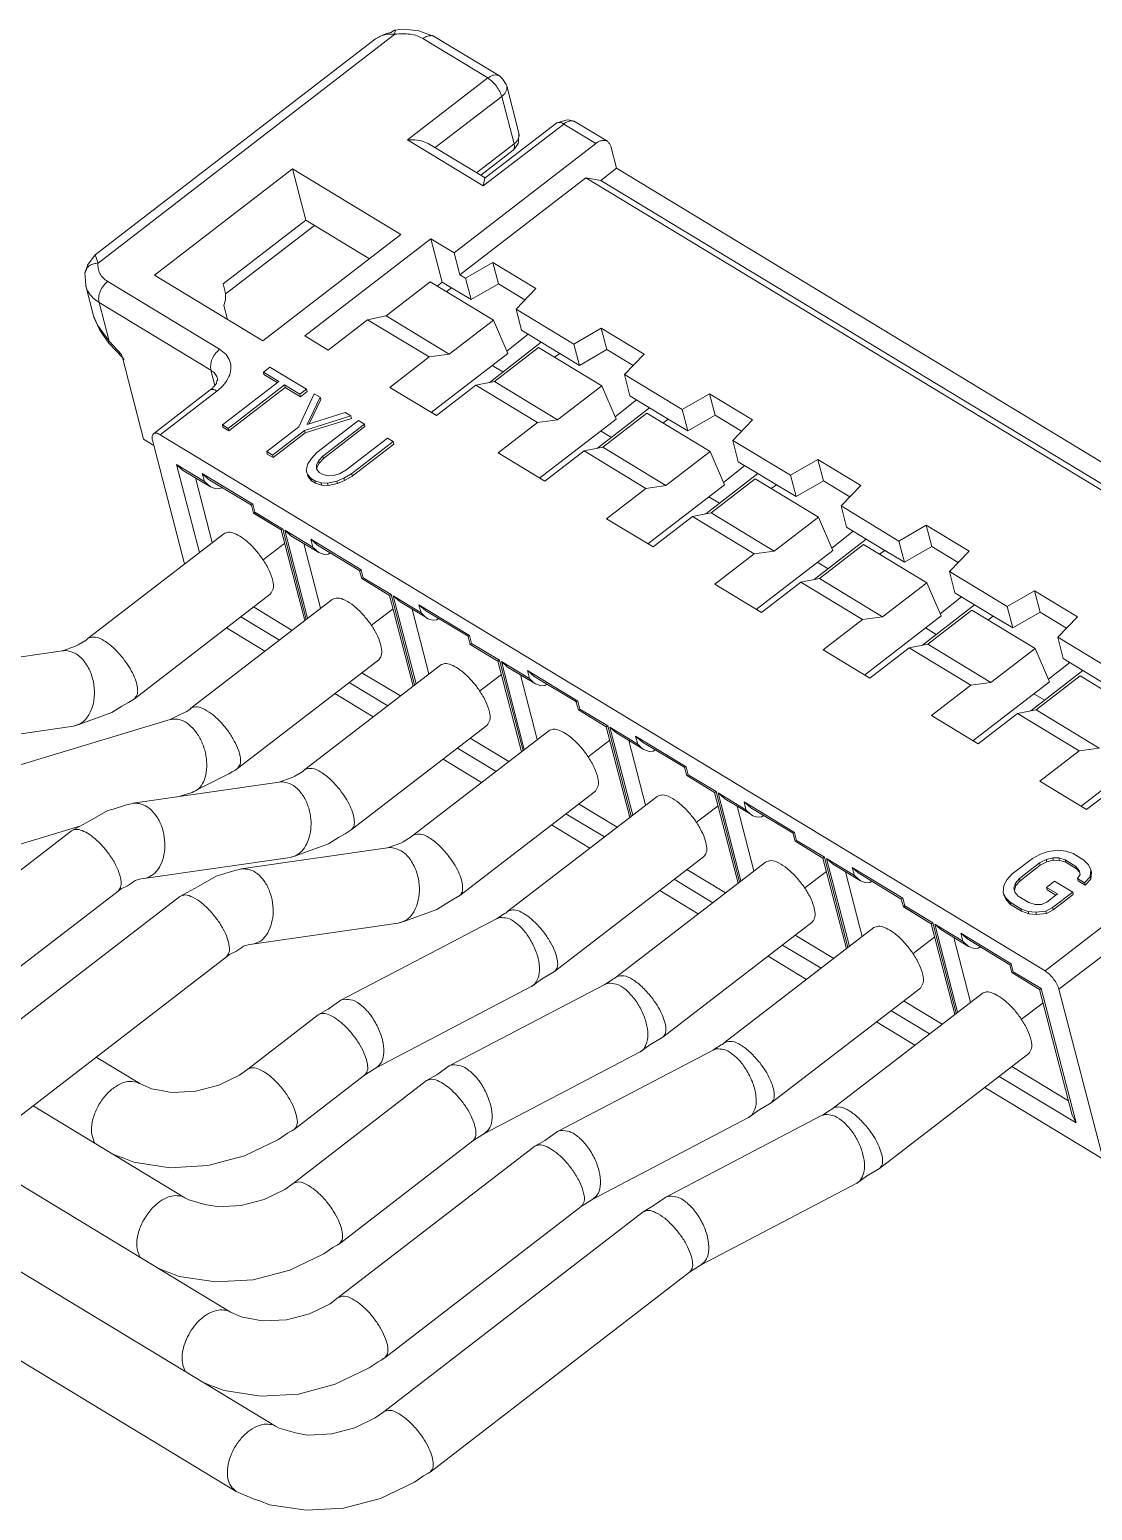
# Model space of a CAD drawing. Header units: inches. Extents: x 62 to 359, y 535 to 745.
# Drawn here: x 256.99 to 266.75, y 683.45 to 697.06 of the extents above; entities that cross this region are included whole.
import ezdxf

# ---------------------------------------------------------------- set-up
doc = ezdxf.new("R2010")
doc.units = ezdxf.units.IN
doc.header["$MEASUREMENT"] = 0
doc.layers.get('0').update_dxf_attribs({"lineweight": 5})

msp = doc.modelspace()

# ---------------------------------------------------------------- linework, layer by layer
at = {"color": 124, "linetype": 'Continuous'}
for p, q in [((260.344, 697.016), (257.616, 694.913)), ((260.207, 696.998), (260.273, 697.017)), ((260.273, 697.017), (260.344, 697.016)), ((261.198, 696.614), (260.6, 696.976)), ((260.459, 696.045), (261.198, 696.614)), ((261.326, 696.444), (260.715, 695.974)), ((261.439, 696.009), (261.326, 696.444)), ((261.895, 696.191), (261.156, 695.622)), ((262.19, 696.012), (261.895, 696.191)), ((261.156, 695.622), (260.459, 696.045)), ((261.094, 695.743), (261.439, 696.009)), ((257.616, 694.913), (257.591, 694.988)), ((257.705, 694.744), (258.733, 694.121)), ((257.58, 694.408), (257.574, 694.428)), ((258.653, 693.928), (257.625, 694.552)), ((257.625, 694.552), (257.717, 694.196)), ((257.593, 694.381), (257.581, 694.407)), ((257.611, 694.344), (257.593, 694.381)), ((257.717, 694.196), (257.611, 694.344)), ((257.715, 694.178), (257.716, 694.177)), ((257.717, 694.196), (257.833, 694.073)), ((258.653, 693.928), (258.689, 693.789)), ((261.337, 693.913), (261.238, 693.973)), ((258.709, 693.737), (258.188, 693.335)), ((262.333, 693.31), (262.234, 693.37)), ((258.547, 692.252), (258.337, 693.062)), ((258.337, 693.062), (258.593, 692.906)), ((258.511, 692.939), (258.666, 692.344)), ((258.593, 692.906), (258.574, 692.979)), ((258.574, 692.979), (259.039, 692.697)), ((258.749, 692.856), (258.751, 692.849)), ((259.039, 692.697), (259.058, 692.625)), ((263.328, 692.706), (263.229, 692.766)), ((259.058, 692.625), (259.314, 692.469)), ((259.314, 692.469), (259.53, 691.639)), ((259.542, 691.649), (259.332, 692.458)), ((259.332, 692.458), (259.589, 692.303)), ((259.507, 692.335), (259.661, 691.741)), ((259.57, 692.376), (260.034, 692.094)), ((259.589, 692.303), (259.57, 692.376)), ((259.744, 692.253), (259.746, 692.246)), ((264.324, 692.103), (264.225, 692.163)), ((260.034, 692.094), (260.053, 692.021)), ((260.053, 692.021), (260.309, 691.866)), ((260.309, 691.866), (260.525, 691.036)), ((260.328, 691.855), (260.584, 691.7)), ((260.538, 691.046), (260.328, 691.855)), ((259.046, 691.753), (259.399, 691.538)), ((260.502, 691.733), (260.657, 691.137)), ((260.565, 691.772), (261.03, 691.491)), ((260.584, 691.7), (260.565, 691.772)), ((259.282, 691.449), (258.929, 691.663)), ((260.74, 691.65), (260.742, 691.643)), ((265.319, 691.5), (265.22, 691.56)), ((261.03, 691.491), (261.049, 691.418)), ((261.049, 691.418), (261.305, 691.263)), ((261.305, 691.263), (261.521, 690.432)), ((261.533, 690.442), (261.323, 691.252)), ((261.323, 691.252), (261.58, 691.096)), ((261.58, 691.096), (261.561, 691.169)), ((261.561, 691.169), (262.025, 690.887)), ((260.278, 690.845), (259.924, 691.06)), ((260.041, 691.149), (260.395, 690.935)), ((261.498, 691.129), (261.652, 690.534)), ((261.735, 691.047), (261.737, 691.039)), ((262.025, 690.887), (262.044, 690.815)), ((266.315, 690.896), (266.216, 690.956)), ((262.044, 690.815), (262.3, 690.659)), ((262.3, 690.659), (262.516, 689.829)), ((262.529, 689.839), (262.319, 690.648)), ((262.319, 690.648), (262.575, 690.493)), ((261.036, 690.546), (261.39, 690.332)), ((262.493, 690.525), (262.648, 689.93)), ((262.556, 690.566), (263.021, 690.284)), ((262.575, 690.493), (262.556, 690.566)), ((261.273, 690.242), (260.92, 690.456)), ((262.731, 690.443), (262.733, 690.436)), ((263.021, 690.284), (263.04, 690.211)), ((263.04, 690.211), (263.296, 690.056)), ((262.032, 689.943), (262.385, 689.728)), ((263.296, 690.056), (263.511, 689.226)), ((263.524, 689.236), (263.314, 690.045)), ((263.314, 690.045), (263.57, 689.89)), ((263.552, 689.962), (264.016, 689.681)), ((263.57, 689.89), (263.552, 689.962)), ((262.269, 689.639), (261.915, 689.853)), ((263.488, 689.923), (263.643, 689.327)), ((263.726, 689.84), (263.728, 689.833)), ((264.016, 689.681), (264.035, 689.608)), ((264.035, 689.608), (264.291, 689.453)), ((264.291, 689.453), (264.507, 688.622)), ((264.52, 688.632), (264.31, 689.442)), ((264.31, 689.442), (264.566, 689.286)), ((263.264, 689.035), (262.911, 689.25)), ((263.027, 689.339), (263.381, 689.125)), ((264.484, 689.319), (264.639, 688.724)), ((264.547, 689.359), (265.012, 689.077)), ((264.566, 689.286), (264.547, 689.359)), ((264.722, 689.236), (264.724, 689.229)), ((265.012, 689.077), (265.031, 689.005)), ((265.031, 689.005), (265.287, 688.849)), ((265.287, 688.849), (265.502, 688.019)), ((265.305, 688.838), (265.561, 688.683)), ((265.515, 688.029), (265.305, 688.838)), ((264.023, 688.736), (264.376, 688.522)), ((265.48, 688.715), (265.634, 688.12)), ((265.561, 688.683), (265.543, 688.756)), ((265.543, 688.756), (266.007, 688.474)), ((266.318, 688.408), (266.839, 688.81)), ((264.26, 688.432), (263.906, 688.646)), ((265.717, 688.632), (265.719, 688.626)), ((266.967, 688.64), (266.446, 688.239)), ((266.007, 688.474), (266.026, 688.401)), ((266.026, 688.401), (266.282, 688.246)), ((261.604, 688.269), (261.602, 688.268)), ((266.282, 688.246), (266.603, 687.012)), ((265.255, 687.829), (264.902, 688.043)), ((265.018, 688.133), (265.372, 687.918)), ((262.6, 687.665), (262.598, 687.664)), ((266.014, 687.529), (266.534, 687.214)), ((266.603, 687.012), (265.897, 687.439)), ((263.595, 687.062), (263.593, 687.061)), ((257.581, 686.834), (257.586, 686.825)), ((264.591, 686.459), (264.589, 686.458)), ((257.997, 685.784), (258.004, 685.774)), ((258.416, 684.731), (258.42, 684.725))]:
    msp.add_line(p, q, dxfattribs=at)
at = {"color": 7, "linetype": 'Continuous'}
for p, q in [((260.25, 697.016), (260.167, 696.973)), ((260.268, 697.023), (260.25, 697.016)), ((260.306, 697.033), (260.268, 697.023)), ((260.341, 697.052), (260.306, 697.033)), ((260.351, 697.054), (260.341, 697.052)), ((260.351, 697.054), (260.387, 697.059)), ((260.387, 697.059), (260.482, 697.056)), ((260.482, 697.056), (260.565, 697.048)), ((260.565, 697.048), (260.604, 697.033)), ((260.604, 697.033), (260.706, 696.995)), ((257.591, 694.988), (260.167, 696.973)), ((260.167, 696.973), (260.207, 696.998)), ((260.706, 696.995), (261.304, 696.633)), ((261.304, 696.633), (261.334, 696.606)), ((261.334, 696.606), (261.365, 696.555)), ((261.365, 696.555), (261.371, 696.542)), ((261.484, 696.107), (261.371, 696.542)), ((261.831, 696.201), (261.174, 695.695)), ((261.831, 696.201), (261.928, 696.23)), ((261.928, 696.23), (261.95, 696.227)), ((261.95, 696.227), (262.001, 696.211)), ((262.001, 696.211), (262.296, 696.032)), ((261.479, 696.025), (261.484, 696.107)), ((260.459, 696.045), (260.528, 696.046)), ((260.528, 696.046), (260.588, 696.037)), ((260.588, 696.037), (260.65, 696.013)), ((260.65, 696.013), (260.668, 696)), ((261.174, 695.695), (260.65, 696.013)), ((260.887, 695.008), (262.19, 696.012)), ((261.431, 695.95), (261.132, 695.72)), ((261.431, 695.95), (261.442, 695.963)), ((261.442, 695.963), (261.464, 695.995)), ((261.464, 695.995), (261.476, 696.012)), ((261.476, 696.012), (261.479, 696.025)), ((262.327, 695.987), (262.38, 695.784)), ((259.402, 695.778), (258.136, 694.802)), ((260.398, 695.175), (259.402, 695.778)), ((259.402, 695.778), (259.525, 695.306)), ((262.235, 695.672), (262.38, 695.784)), ((262.38, 695.784), (269.646, 691.379)), ((260.94, 694.805), (262.098, 695.697)), ((261.156, 695.622), (261.171, 695.693)), ((261.174, 695.695), (261.171, 695.693)), ((269.46, 691.235), (262.098, 695.697)), ((262.235, 695.672), (262.098, 695.697)), ((269.502, 691.268), (262.235, 695.672)), ((258.765, 694.721), (259.525, 695.306)), ((259.604, 695.259), (258.785, 694.628)), ((259.525, 695.306), (260.109, 694.952)), ((259.131, 694.199), (260.398, 695.175)), ((260.674, 695.137), (259.516, 694.244)), ((260.778, 694.738), (260.674, 695.137)), ((260.887, 695.008), (260.674, 695.137)), ((257.591, 694.988), (257.518, 694.895)), ((260.94, 694.805), (260.887, 695.008)), ((257.509, 694.855), (257.495, 694.818)), ((257.518, 694.895), (257.509, 694.855)), ((260.993, 694.773), (261.245, 694.919)), ((261.639, 694.68), (261.245, 694.919)), ((261.245, 694.919), (261.296, 694.723)), ((257.495, 694.818), (257.497, 694.792)), ((257.497, 694.792), (257.503, 694.705)), ((257.574, 694.428), (257.503, 694.705)), ((258.136, 694.802), (259.131, 694.199)), ((258.784, 694.648), (258.765, 694.721)), ((260.668, 694.74), (260.263, 694.427)), ((261.249, 694.387), (260.668, 694.74)), ((260.731, 694.701), (260.778, 694.738)), ((260.863, 694.686), (260.778, 694.738)), ((260.993, 694.773), (260.94, 694.805)), ((260.993, 694.773), (261.044, 694.577)), ((261.044, 694.577), (261.296, 694.723)), ((261.539, 694.576), (261.296, 694.723)), ((260.816, 694.65), (260.863, 694.686)), ((260.863, 694.686), (261.044, 694.577)), ((261.639, 694.68), (261.457, 694.491)), ((257.582, 694.406), (257.574, 694.428)), ((258.806, 694.396), (258.772, 694.524)), ((260.093, 694.393), (260.263, 694.427)), ((260.263, 694.427), (260.843, 694.075)), ((261.988, 694.169), (261.457, 694.491)), ((261.457, 694.491), (261.508, 694.295)), ((257.581, 694.407), (257.58, 694.408)), ((257.629, 694.304), (257.582, 694.406)), ((257.665, 694.246), (257.629, 694.304)), ((259.731, 694.114), (260.093, 694.393)), ((260.093, 694.393), (260.659, 694.05)), ((260.843, 694.075), (261.249, 694.387)), ((261.249, 694.387), (261.381, 694.083)), ((261.508, 694.295), (261.689, 694.186)), ((261.988, 694.169), (262.24, 694.315)), ((262.24, 694.315), (262.291, 694.119)), ((262.635, 694.076), (262.24, 694.315)), ((257.716, 694.177), (257.665, 694.246)), ((257.716, 694.177), (257.84, 694.045)), ((259.516, 694.244), (259.731, 694.114)), ((261.689, 694.186), (261.21, 693.814)), ((261.372, 694.104), (261.568, 694.259)), ((261.858, 694.083), (261.689, 694.186)), ((261.988, 694.169), (262.039, 693.973)), ((257.833, 694.073), (257.84, 694.045)), ((257.84, 694.045), (258.035, 693.294)), ((257.84, 694.045), (257.856, 694.028)), ((260.659, 694.05), (260.297, 693.771)), ((260.659, 694.05), (260.843, 694.075)), ((260.677, 693.541), (261.381, 694.083)), ((261.663, 694.136), (261.258, 693.824)), ((262.244, 693.784), (261.663, 694.136)), ((261.811, 694.047), (261.858, 694.083)), ((261.858, 694.083), (262.039, 693.973)), ((262.039, 693.973), (262.291, 694.119)), ((262.534, 693.972), (262.291, 694.119)), ((262.635, 694.076), (262.453, 693.888)), ((259.135, 693.911), (259.196, 693.958)), ((259.276, 693.825), (259.135, 693.911)), ((259.135, 693.911), (259.14, 693.889)), ((259.263, 693.815), (259.14, 693.889)), ((259.196, 693.958), (259.532, 693.755)), ((262.453, 693.888), (262.504, 693.692)), ((262.984, 693.566), (262.453, 693.888)), ((258.646, 693.747), (258.125, 693.345)), ((258.662, 693.758), (258.646, 693.747)), ((258.705, 693.806), (258.662, 693.758)), ((258.709, 693.83), (258.705, 693.806)), ((258.717, 693.839), (258.709, 693.83)), ((258.712, 693.859), (258.717, 693.839)), ((258.759, 693.426), (259.276, 693.825)), ((259.329, 693.793), (258.812, 693.394)), ((259.335, 693.771), (258.817, 693.372)), ((259.329, 693.793), (259.335, 693.771)), ((259.471, 693.707), (259.329, 693.793)), ((259.476, 693.685), (259.335, 693.771)), ((259.532, 693.755), (259.471, 693.707)), ((259.532, 693.755), (259.538, 693.733)), ((260.297, 693.771), (260.726, 693.511)), ((260.726, 693.511), (261.088, 693.79)), ((261.088, 693.79), (261.258, 693.824)), ((261.088, 693.79), (261.655, 693.447)), ((261.258, 693.824), (261.839, 693.472)), ((261.839, 693.472), (262.244, 693.784)), ((262.244, 693.784), (262.377, 693.48)), ((259.603, 693.712), (259.461, 693.408)), ((259.471, 693.707), (259.476, 693.685)), ((259.538, 693.733), (259.476, 693.685)), ((259.537, 693.43), (259.656, 693.68)), ((259.662, 693.658), (259.556, 693.435)), ((259.656, 693.68), (259.603, 693.712)), ((259.656, 693.68), (259.662, 693.658)), ((262.367, 693.501), (262.564, 693.655)), ((262.504, 693.692), (262.684, 693.582)), ((262.984, 693.566), (263.236, 693.712)), ((263.63, 693.473), (263.236, 693.712)), ((263.236, 693.712), (263.287, 693.516)), ((259.514, 693.375), (259.939, 693.508)), ((259.945, 693.486), (259.52, 693.354)), ((259.886, 693.54), (259.537, 693.43)), ((260.01, 693.465), (259.628, 693.171)), ((259.939, 693.508), (259.886, 693.54)), ((259.939, 693.508), (259.945, 693.486)), ((260.063, 693.433), (260.01, 693.465)), ((261.655, 693.447), (261.839, 693.472)), ((261.673, 692.937), (262.377, 693.48)), ((262.684, 693.582), (262.206, 693.211)), ((262.659, 693.533), (262.253, 693.22)), ((263.24, 693.181), (262.659, 693.533)), ((262.854, 693.48), (262.684, 693.582)), ((262.807, 693.443), (262.854, 693.48)), ((262.854, 693.48), (263.035, 693.37)), ((262.984, 693.566), (263.035, 693.37)), ((263.035, 693.37), (263.287, 693.516)), ((263.53, 693.369), (263.287, 693.516)), ((263.63, 693.473), (263.448, 693.284)), ((266.318, 688.408), (258.188, 693.335)), ((258.812, 693.394), (258.759, 693.426)), ((258.759, 693.426), (258.764, 693.405)), ((258.817, 693.372), (258.764, 693.405)), ((258.812, 693.394), (258.817, 693.372)), ((259.461, 693.408), (259.166, 693.18)), ((259.219, 693.148), (259.514, 693.375)), ((259.52, 693.354), (259.224, 693.126)), ((259.514, 693.375), (259.52, 693.354)), ((259.681, 693.139), (260.063, 693.433)), ((260.069, 693.411), (259.687, 693.117)), ((260.063, 693.433), (260.069, 693.411)), ((261.655, 693.447), (261.293, 693.168)), ((258.13, 693.236), (258.035, 693.294)), ((258.117, 693.287), (258.412, 692.149)), ((260.276, 693.304), (259.894, 693.01)), ((259.947, 692.978), (260.329, 693.272)), ((260.334, 693.25), (259.952, 692.956)), ((260.329, 693.272), (260.276, 693.304)), ((260.334, 693.25), (260.329, 693.272)), ((262.084, 693.187), (262.253, 693.22)), ((262.253, 693.22), (262.834, 692.868)), ((263.979, 692.963), (263.448, 693.284)), ((263.448, 693.284), (263.499, 693.088)), ((258.337, 693.062), (258.391, 693.011)), ((259.166, 693.18), (259.171, 693.158)), ((259.166, 693.18), (259.219, 693.148)), ((259.224, 693.126), (259.171, 693.158)), ((259.219, 693.148), (259.224, 693.126)), ((259.544, 693.069), (259.53, 693.01)), ((259.576, 693.118), (259.544, 693.069)), ((259.628, 693.171), (259.576, 693.118)), ((259.622, 693.056), (259.641, 693.095)), ((259.647, 693.073), (259.627, 693.034)), ((259.641, 693.095), (259.681, 693.139)), ((259.641, 693.095), (259.647, 693.073)), ((259.687, 693.117), (259.647, 693.073)), ((259.681, 693.139), (259.687, 693.117)), ((261.293, 693.168), (261.722, 692.908)), ((261.722, 692.908), (262.084, 693.187)), ((262.084, 693.187), (262.65, 692.843)), ((262.834, 692.868), (263.24, 693.181)), ((263.24, 693.181), (263.372, 692.876)), ((263.499, 693.088), (263.68, 692.979)), ((263.979, 692.963), (264.231, 693.109)), ((264.231, 693.109), (264.282, 692.913)), ((264.626, 692.87), (264.231, 693.109)), ((258.391, 693.011), (258.648, 692.856)), ((258.574, 692.979), (258.629, 692.928)), ((258.629, 692.928), (259.025, 692.689)), ((259.53, 693.01), (259.536, 692.988)), ((259.53, 693.01), (259.541, 692.969)), ((259.546, 692.948), (259.536, 692.988)), ((259.541, 692.969), (259.546, 692.948)), ((259.541, 692.969), (259.573, 692.933)), ((259.578, 692.911), (259.546, 692.948)), ((259.573, 692.933), (259.608, 692.912)), ((259.573, 692.933), (259.578, 692.911)), ((259.624, 693.021), (259.622, 693.056)), ((259.622, 693.056), (259.627, 693.034)), ((259.647, 692.99), (259.624, 693.021)), ((259.627, 693.034), (259.628, 693.014)), ((259.682, 692.969), (259.647, 692.99)), ((259.73, 692.957), (259.682, 692.969)), ((259.781, 692.96), (259.73, 692.957)), ((259.836, 692.977), (259.781, 692.96)), ((259.809, 692.908), (259.876, 692.936)), ((259.894, 693.01), (259.836, 692.977)), ((259.876, 692.936), (259.947, 692.978)), ((259.876, 692.936), (259.882, 692.914)), ((259.952, 692.956), (259.882, 692.914)), ((259.947, 692.978), (259.952, 692.956)), ((263.68, 692.979), (263.201, 692.608)), ((263.654, 692.93), (263.249, 692.617)), ((263.559, 693.052), (263.363, 692.898)), ((264.235, 692.577), (263.654, 692.93)), ((263.849, 692.876), (263.68, 692.979)), ((263.979, 692.963), (264.03, 692.767)), ((258.648, 692.856), (258.593, 692.906)), ((258.699, 692.837), (258.648, 692.856)), ((258.734, 692.84), (258.699, 692.837)), ((258.751, 692.849), (258.734, 692.84)), ((258.755, 692.852), (258.751, 692.849)), ((259.614, 692.89), (259.578, 692.911)), ((259.608, 692.912), (259.614, 692.89)), ((259.608, 692.912), (259.665, 692.894)), ((259.67, 692.872), (259.614, 692.89)), ((259.665, 692.894), (259.725, 692.892)), ((259.665, 692.894), (259.67, 692.872)), ((259.73, 692.87), (259.67, 692.872)), ((259.725, 692.892), (259.809, 692.908)), ((259.725, 692.892), (259.73, 692.87)), ((259.815, 692.887), (259.73, 692.87)), ((259.809, 692.908), (259.815, 692.887)), ((259.882, 692.914), (259.815, 692.887)), ((262.65, 692.843), (262.288, 692.564)), ((262.65, 692.843), (262.834, 692.868)), ((262.668, 692.334), (263.372, 692.876)), ((263.802, 692.84), (263.849, 692.876)), ((263.849, 692.876), (264.03, 692.767)), ((264.03, 692.767), (264.282, 692.913)), ((264.525, 692.766), (264.282, 692.913)), ((264.626, 692.87), (264.444, 692.681)), ((259.039, 692.697), (259.025, 692.689)), ((259.025, 692.689), (259.044, 692.616)), ((264.444, 692.681), (264.495, 692.485)), ((264.975, 692.359), (264.444, 692.681)), ((259.046, 692.617), (259.044, 692.616)), ((259.3, 692.461), (259.044, 692.616)), ((259.058, 692.625), (259.046, 692.617)), ((259.3, 692.461), (259.046, 692.617)), ((262.288, 692.564), (262.717, 692.304)), ((262.717, 692.304), (263.079, 692.583)), ((263.079, 692.583), (263.249, 692.617)), ((263.079, 692.583), (263.646, 692.24)), ((263.249, 692.617), (263.83, 692.265)), ((263.83, 692.265), (264.235, 692.577)), ((264.235, 692.577), (264.368, 692.273)), ((257.525, 691.465), (258.772, 692.426)), ((259.314, 692.469), (259.3, 692.461)), ((259.516, 691.629), (259.3, 692.461)), ((259.387, 692.408), (259.332, 692.458)), ((259.387, 692.408), (259.644, 692.252)), ((264.555, 692.449), (264.358, 692.294)), ((264.495, 692.485), (264.675, 692.376)), ((264.975, 692.359), (265.227, 692.505)), ((265.621, 692.266), (265.227, 692.505)), ((265.227, 692.505), (265.278, 692.309)), ((259.132, 692.187), (259.331, 692.34)), ((259.57, 692.376), (259.633, 692.32)), ((259.644, 692.252), (259.589, 692.303)), ((259.633, 692.32), (260.022, 692.086)), ((259.695, 692.234), (259.644, 692.252)), ((259.746, 692.246), (259.73, 692.237)), ((259.746, 692.246), (259.751, 692.25)), ((263.646, 692.24), (263.284, 691.961)), ((263.646, 692.24), (263.83, 692.265)), ((263.664, 691.731), (264.368, 692.273)), ((264.675, 692.376), (264.197, 692.004)), ((264.65, 692.326), (264.244, 692.014)), ((265.231, 691.974), (264.65, 692.326)), ((264.845, 692.273), (264.675, 692.376)), ((264.798, 692.237), (264.845, 692.273)), ((264.845, 692.273), (265.026, 692.163)), ((264.975, 692.359), (265.026, 692.163)), ((265.026, 692.163), (265.278, 692.309)), ((265.521, 692.162), (265.278, 692.309)), ((265.621, 692.266), (265.439, 692.078)), ((259.73, 692.237), (259.695, 692.234)), ((260.02, 692.086), (260.022, 692.086)), ((260.02, 692.086), (260.039, 692.013)), ((260.022, 692.086), (260.034, 692.094)), ((260.041, 692.014), (260.039, 692.013)), ((260.295, 691.857), (260.039, 692.013)), ((260.053, 692.021), (260.041, 692.014)), ((260.295, 691.857), (260.041, 692.014)), ((263.713, 691.701), (264.075, 691.98)), ((264.075, 691.98), (264.244, 692.014)), ((264.075, 691.98), (264.641, 691.637)), ((264.244, 692.014), (264.825, 691.662)), ((264.825, 691.662), (265.231, 691.974)), ((265.231, 691.974), (265.363, 691.67)), ((265.439, 692.078), (265.49, 691.882)), ((265.97, 691.756), (265.439, 692.078)), ((257.952, 690.91), (259.199, 691.871)), ((260.298, 691.858), (260.295, 691.857)), ((260.511, 691.025), (260.295, 691.857)), ((260.309, 691.866), (260.298, 691.858)), ((260.391, 691.8), (260.328, 691.855)), ((263.284, 691.961), (263.713, 691.701)), ((265.55, 691.845), (265.354, 691.691)), ((265.49, 691.882), (265.671, 691.772)), ((265.97, 691.756), (266.222, 691.902)), ((266.222, 691.902), (266.273, 691.706)), ((266.617, 691.663), (266.222, 691.902)), ((259.767, 691.822), (258.47, 690.823)), ((260.128, 691.584), (260.327, 691.736)), ((260.391, 691.8), (260.622, 691.662)), ((260.565, 691.772), (260.628, 691.717)), ((260.622, 691.662), (260.584, 691.7)), ((260.628, 691.717), (261.018, 691.483)), ((265.671, 691.772), (265.192, 691.401)), ((265.645, 691.723), (265.24, 691.41)), ((266.226, 691.371), (265.645, 691.723)), ((265.84, 691.669), (265.671, 691.772)), ((265.97, 691.756), (266.021, 691.56)), ((266.021, 691.56), (266.273, 691.706)), ((266.516, 691.559), (266.273, 691.706)), ((258.796, 691.56), (259.149, 691.346)), ((260.647, 691.644), (260.622, 691.662)), ((260.647, 691.644), (260.622, 691.662)), ((260.69, 691.63), (260.647, 691.644)), ((260.725, 691.634), (260.69, 691.63)), ((260.742, 691.643), (260.725, 691.634)), ((260.742, 691.643), (260.746, 691.646)), ((264.641, 691.637), (264.279, 691.358)), ((264.641, 691.637), (264.825, 691.662)), ((264.659, 691.127), (265.363, 691.67)), ((265.793, 691.633), (265.84, 691.669)), ((265.84, 691.669), (266.021, 691.56)), ((266.617, 691.663), (266.435, 691.474)), ((257.433, 691.405), (257.506, 691.449)), ((257.506, 691.449), (257.525, 691.465)), ((261.016, 691.482), (261.035, 691.409)), ((261.018, 691.483), (261.03, 691.491)), ((261.018, 691.484), (261.018, 691.483)), ((266.966, 691.153), (266.435, 691.474)), ((266.435, 691.474), (266.486, 691.278)), ((257.289, 691.35), (255.945, 691.155)), ((257.289, 691.35), (257.41, 691.392)), ((257.41, 691.392), (257.433, 691.405)), ((261.049, 691.418), (261.035, 691.409)), ((261.291, 691.254), (261.035, 691.409)), ((264.279, 691.358), (264.708, 691.098)), ((264.708, 691.098), (265.07, 691.377)), ((265.07, 691.377), (265.24, 691.41)), ((265.07, 691.377), (265.637, 691.033)), ((265.24, 691.41), (265.821, 691.058)), ((265.821, 691.058), (266.226, 691.371)), ((266.226, 691.371), (266.359, 691.066)), ((258.897, 690.268), (260.195, 691.268)), ((259.516, 690.258), (260.763, 691.219)), ((261.293, 691.255), (261.291, 691.254)), ((261.507, 690.422), (261.291, 691.254)), ((261.305, 691.263), (261.293, 691.255)), ((261.378, 691.201), (261.323, 691.252)), ((261.635, 691.046), (261.378, 691.201)), ((261.386, 691.196), (261.618, 691.058)), ((261.561, 691.169), (261.624, 691.114)), ((266.666, 691.169), (266.188, 690.798)), ((266.546, 691.242), (266.349, 691.088)), ((266.486, 691.278), (266.666, 691.169)), ((266.836, 691.066), (266.666, 691.169)), ((261.322, 691.133), (261.123, 690.981)), ((261.618, 691.058), (261.58, 691.096)), ((261.635, 691.046), (261.618, 691.058)), ((261.624, 691.114), (262.013, 690.88)), ((261.686, 691.027), (261.635, 691.046)), ((261.721, 691.03), (261.686, 691.027)), ((261.737, 691.039), (261.721, 691.03)), ((261.737, 691.039), (261.742, 691.043)), ((265.637, 691.033), (265.275, 690.754)), ((265.637, 691.033), (265.821, 691.058)), ((265.655, 690.524), (266.359, 691.066)), ((266.641, 691.119), (266.235, 690.807)), ((267.222, 690.767), (266.641, 691.119)), ((257.952, 690.91), (257.897, 690.876)), ((259.791, 690.957), (260.145, 690.743)), ((262.011, 690.879), (262.013, 690.88)), ((262.013, 690.88), (262.025, 690.887)), ((257.744, 690.783), (257.449, 690.676)), ((257.835, 690.841), (257.744, 690.783)), ((257.897, 690.876), (257.835, 690.841)), ((258.383, 690.771), (258.279, 690.718)), ((258.431, 690.791), (258.383, 690.771)), ((258.464, 690.814), (258.431, 690.791)), ((258.47, 690.823), (258.464, 690.814)), ((262.011, 690.879), (262.03, 690.806)), ((262.032, 690.807), (262.03, 690.806)), ((262.286, 690.651), (262.03, 690.806)), ((262.044, 690.815), (262.032, 690.807)), ((262.286, 690.651), (262.032, 690.807)), ((265.275, 690.754), (265.704, 690.494)), ((265.704, 690.494), (266.065, 690.773)), ((266.065, 690.773), (266.235, 690.807)), ((266.065, 690.773), (266.632, 690.43)), ((266.235, 690.807), (266.816, 690.455)), ((256.046, 690.463), (257.389, 690.658)), ((256.265, 690.112), (258.279, 690.718)), ((257.449, 690.676), (257.389, 690.658)), ((259.943, 689.704), (261.19, 690.665)), ((260.511, 689.655), (261.758, 690.616)), ((262.3, 690.659), (262.286, 690.651)), ((262.502, 689.818), (262.286, 690.651)), ((262.374, 690.598), (262.319, 690.648)), ((262.318, 690.53), (262.119, 690.377)), ((262.63, 690.442), (262.374, 690.598)), ((262.382, 690.593), (262.613, 690.455)), ((262.556, 690.566), (262.619, 690.51)), ((262.613, 690.455), (262.575, 690.493)), ((262.619, 690.51), (263.009, 690.276)), ((260.786, 690.353), (261.14, 690.139)), ((262.63, 690.442), (262.613, 690.455)), ((262.681, 690.424), (262.63, 690.442)), ((262.716, 690.427), (262.681, 690.424)), ((262.733, 690.436), (262.716, 690.427)), ((262.733, 690.436), (262.737, 690.439)), ((266.632, 690.43), (266.27, 690.151)), ((266.632, 690.43), (266.816, 690.455)), ((266.65, 689.921), (267.354, 690.463)), ((258.819, 690.219), (258.568, 690.095)), ((258.847, 690.239), (258.819, 690.219)), ((258.872, 690.251), (258.847, 690.239)), ((258.897, 690.268), (258.872, 690.251)), ((259.401, 690.185), (259.424, 690.199)), ((259.424, 690.199), (259.497, 690.242)), ((259.497, 690.242), (259.516, 690.258)), ((263.006, 690.276), (263.026, 690.203)), ((263.009, 690.276), (263.021, 690.284)), ((263.009, 690.278), (263.009, 690.276)), ((263.028, 690.204), (263.026, 690.203)), ((263.282, 690.047), (263.026, 690.203)), ((263.04, 690.211), (263.028, 690.204)), ((259.279, 690.144), (257.936, 689.949)), ((258.568, 690.095), (258.481, 690.048)), ((259.279, 690.144), (259.401, 690.185)), ((266.27, 690.151), (266.699, 689.891)), ((266.699, 689.891), (267.061, 690.17)), ((257.879, 689.934), (257.754, 689.896)), ((257.919, 689.943), (257.879, 689.934)), ((257.936, 689.949), (257.919, 689.943)), ((258.35, 690.009), (258.481, 690.048)), ((260.939, 689.1), (262.186, 690.061)), ((261.383, 688.956), (262.754, 690.012)), ((263.296, 690.056), (263.282, 690.047)), ((263.498, 689.215), (263.282, 690.047)), ((263.377, 689.99), (263.314, 690.045)), ((263.377, 689.99), (263.609, 689.852)), ((263.552, 689.962), (263.615, 689.907)), ((257.706, 689.882), (257.54, 689.787)), ((257.754, 689.896), (257.706, 689.882)), ((263.313, 689.926), (263.114, 689.774)), ((263.609, 689.852), (263.57, 689.89)), ((263.634, 689.834), (263.609, 689.852)), ((263.634, 689.834), (263.609, 689.852)), ((263.615, 689.907), (264.004, 689.673)), ((263.677, 689.82), (263.634, 689.834)), ((263.712, 689.824), (263.677, 689.82)), ((263.728, 689.833), (263.712, 689.824)), ((263.728, 689.833), (263.733, 689.836)), ((255.692, 688.4), (257.373, 689.696)), ((256.467, 689.442), (257.45, 689.738)), ((257.54, 689.787), (257.373, 689.696)), ((259.888, 689.669), (259.825, 689.634)), ((259.943, 689.704), (259.888, 689.669)), ((260.492, 689.639), (260.511, 689.655)), ((261.782, 689.75), (262.136, 689.536)), ((264.002, 689.672), (264.021, 689.599)), ((264.004, 689.673), (264.016, 689.681)), ((264.004, 689.674), (264.004, 689.673)), ((258.932, 689.345), (260.275, 689.54)), ((259.735, 689.576), (259.44, 689.47)), ((259.825, 689.634), (259.735, 689.576)), ((260.275, 689.54), (260.397, 689.582)), ((260.397, 689.582), (260.42, 689.595)), ((260.42, 689.595), (260.492, 689.639)), ((264.023, 689.6), (264.021, 689.599)), ((264.277, 689.444), (264.021, 689.599)), ((264.035, 689.608), (264.023, 689.6)), ((264.277, 689.444), (264.023, 689.6)), ((258.037, 689.256), (259.38, 689.451)), ((259.44, 689.47), (259.38, 689.451)), ((261.811, 688.402), (263.181, 689.458)), ((262.379, 688.353), (263.749, 689.409)), ((264.279, 689.445), (264.277, 689.444)), ((264.493, 688.612), (264.277, 689.444)), ((264.291, 689.453), (264.279, 689.445)), ((264.31, 689.442), (264.364, 689.391)), ((264.364, 689.391), (264.621, 689.236)), ((266.202, 689.441), (266.017, 689.299)), ((266.083, 689.258), (266.268, 689.401)), ((266.275, 689.482), (266.202, 689.441)), ((266.268, 689.401), (266.329, 689.432)), ((266.268, 689.401), (266.274, 689.379)), ((266.334, 689.41), (266.274, 689.379)), ((266.346, 689.506), (266.275, 689.482)), ((266.329, 689.432), (266.388, 689.447)), ((266.329, 689.432), (266.334, 689.41)), ((266.393, 689.425), (266.334, 689.41)), ((266.439, 689.518), (266.346, 689.506)), ((266.388, 689.447), (266.393, 689.425)), ((266.388, 689.447), (266.445, 689.446)), ((266.451, 689.424), (266.393, 689.425)), ((266.508, 689.51), (266.439, 689.518)), ((266.445, 689.446), (266.451, 689.424)), ((266.445, 689.446), (266.502, 689.429)), ((266.508, 689.407), (266.451, 689.424)), ((266.502, 689.429), (266.508, 689.407)), ((266.502, 689.429), (266.602, 689.368)), ((266.576, 689.486), (266.508, 689.51)), ((266.607, 689.347), (266.508, 689.407)), ((266.675, 689.425), (266.576, 689.486)), ((266.718, 689.382), (266.675, 689.425)), ((266.738, 689.337), (266.718, 689.382)), ((258.01, 689.254), (257.958, 689.238)), ((258.037, 689.256), (258.01, 689.254)), ((258.536, 689.183), (258.702, 689.278)), ((258.702, 689.278), (258.75, 689.293)), ((258.75, 689.293), (258.874, 689.331)), ((258.874, 689.331), (258.914, 689.339)), ((258.914, 689.339), (258.932, 689.345)), ((264.309, 689.323), (264.11, 689.171)), ((264.547, 689.359), (264.602, 689.308)), ((264.566, 689.286), (264.621, 689.236)), ((264.602, 689.308), (264.997, 689.069)), ((266.017, 689.299), (265.966, 689.244)), ((266.045, 689.214), (266.083, 689.258)), ((266.083, 689.258), (266.089, 689.237)), ((266.274, 689.379), (266.089, 689.237)), ((266.602, 689.368), (266.607, 689.347)), ((266.602, 689.368), (266.633, 689.332)), ((266.638, 689.312), (266.607, 689.347)), ((266.642, 689.293), (266.616, 689.258)), ((266.616, 689.258), (266.682, 689.218)), ((266.616, 689.258), (266.622, 689.236)), ((266.633, 689.332), (266.642, 689.293)), ((266.682, 689.218), (266.733, 689.272)), ((266.739, 689.25), (266.688, 689.196)), ((266.733, 689.272), (266.738, 689.337)), ((266.733, 689.272), (266.739, 689.25)), ((266.738, 689.337), (266.744, 689.315)), ((266.744, 689.315), (266.739, 689.25)), ((257.8, 689.142), (256.119, 687.846)), ((257.829, 689.162), (257.8, 689.142)), ((257.886, 689.19), (257.829, 689.162)), ((257.941, 689.226), (257.886, 689.19)), ((257.958, 689.238), (257.941, 689.226)), ((258.368, 689.093), (258.536, 689.183)), ((262.777, 689.147), (263.131, 688.933)), ((264.621, 689.236), (264.672, 689.217)), ((264.672, 689.217), (264.707, 689.22)), ((264.707, 689.22), (264.724, 689.229)), ((264.727, 689.232), (264.724, 689.229)), ((265.939, 689.193), (265.934, 689.128)), ((265.934, 689.128), (265.94, 689.107)), ((265.934, 689.128), (265.954, 689.082)), ((265.966, 689.244), (265.939, 689.193)), ((266.03, 689.172), (266.045, 689.214)), ((266.03, 689.172), (266.036, 689.15)), ((266.039, 689.133), (266.03, 689.172)), ((266.051, 689.192), (266.036, 689.15)), ((266.036, 689.15), (266.04, 689.131)), ((266.071, 689.096), (266.039, 689.133)), ((266.045, 689.214), (266.051, 689.192)), ((266.089, 689.237), (266.051, 689.192)), ((266.406, 689.233), (266.332, 689.176)), ((266.332, 689.176), (266.431, 689.115)), ((266.332, 689.176), (266.337, 689.154)), ((266.431, 689.115), (266.333, 689.039)), ((266.418, 689.105), (266.337, 689.154)), ((266.387, 688.99), (266.572, 689.132)), ((266.577, 689.11), (266.392, 688.968)), ((266.572, 689.132), (266.406, 689.233)), ((266.577, 689.11), (266.572, 689.132)), ((266.688, 689.196), (266.622, 689.236)), ((266.682, 689.218), (266.688, 689.196)), ((256.108, 687.351), (258.368, 689.093)), ((260.821, 689.031), (260.73, 688.973)), ((260.883, 689.066), (260.821, 689.031)), ((260.939, 689.1), (260.883, 689.066)), ((264.997, 689.069), (265.017, 688.996)), ((264.999, 689.071), (265, 689.07)), ((265, 689.07), (265.012, 689.077)), ((265.019, 688.997), (265.017, 688.996)), ((265.273, 688.841), (265.017, 688.996)), ((265.031, 689.005), (265.019, 688.997)), ((265.273, 688.841), (265.019, 688.997)), ((265.96, 689.061), (265.94, 689.107)), ((265.954, 689.082), (265.96, 689.061)), ((265.954, 689.082), (265.997, 689.039)), ((266.002, 689.018), (265.96, 689.061)), ((265.997, 689.039), (266.002, 689.018)), ((265.997, 689.039), (266.096, 688.979)), ((266.102, 688.957), (266.002, 689.018)), ((266.17, 689.036), (266.071, 689.096)), ((266.096, 688.979), (266.164, 688.955)), ((266.096, 688.979), (266.102, 688.957)), ((266.227, 689.019), (266.17, 689.036)), ((266.285, 689.018), (266.227, 689.019)), ((266.333, 689.039), (266.285, 689.018)), ((266.326, 688.958), (266.387, 688.99)), ((266.387, 688.99), (266.392, 688.968)), ((260.375, 688.848), (259.032, 688.653)), ((259.847, 688.138), (261.277, 688.888)), ((260.436, 688.866), (260.375, 688.848)), ((260.73, 688.973), (260.436, 688.866)), ((261.277, 688.888), (261.292, 688.897)), ((261.292, 688.897), (261.352, 688.935)), ((261.352, 688.935), (261.364, 688.94)), ((261.364, 688.94), (261.383, 688.956)), ((262.806, 687.799), (264.177, 688.855)), ((265.275, 688.842), (265.273, 688.841)), ((265.489, 688.008), (265.273, 688.841)), ((265.287, 688.849), (265.275, 688.842)), ((265.36, 688.788), (265.305, 688.838)), ((266.17, 688.933), (266.102, 688.957)), ((266.164, 688.955), (266.233, 688.947)), ((266.164, 688.955), (266.17, 688.933)), ((266.239, 688.926), (266.17, 688.933)), ((266.233, 688.947), (266.326, 688.958)), ((266.233, 688.947), (266.239, 688.926)), ((266.332, 688.937), (266.239, 688.926)), ((266.326, 688.958), (266.332, 688.937)), ((266.392, 688.968), (266.332, 688.937)), ((263.374, 687.75), (264.745, 688.806)), ((265.304, 688.72), (265.105, 688.567)), ((265.36, 688.788), (265.616, 688.632)), ((265.543, 688.756), (265.598, 688.705)), ((265.598, 688.705), (265.993, 688.465)), ((258.881, 688.587), (258.825, 688.558)), ((258.937, 688.623), (258.881, 688.587)), ((258.953, 688.635), (258.937, 688.623)), ((259.006, 688.65), (258.953, 688.635)), ((259.032, 688.653), (259.006, 688.65)), ((265.616, 688.632), (265.561, 688.683)), ((265.668, 688.614), (265.616, 688.632)), ((265.703, 688.617), (265.668, 688.614)), ((265.719, 688.626), (265.703, 688.617)), ((265.719, 688.626), (265.723, 688.629)), ((258.796, 688.538), (256.535, 686.796)), ((258.825, 688.558), (258.796, 688.538)), ((263.773, 688.543), (264.126, 688.329)), ((265.993, 688.465), (266.012, 688.393)), ((265.995, 688.466), (266.007, 688.474)), ((265.995, 688.468), (265.995, 688.466)), ((261.612, 688.274), (261.692, 688.332)), ((261.692, 688.332), (261.811, 688.402)), ((262.273, 688.284), (262.287, 688.294)), ((262.287, 688.294), (262.347, 688.331)), ((262.347, 688.331), (262.36, 688.337)), ((262.36, 688.337), (262.379, 688.353)), ((266.014, 688.394), (266.012, 688.393)), ((266.268, 688.237), (266.012, 688.393)), ((266.026, 688.401), (266.014, 688.394)), ((266.268, 688.237), (266.014, 688.394)), ((251.333, 688.202), (258.885, 683.625)), ((261.602, 688.268), (260.172, 687.518)), ((262.273, 688.284), (260.842, 687.535)), ((261.602, 688.268), (261.606, 688.27)), ((261.606, 688.27), (261.612, 688.274)), ((263.802, 687.195), (265.172, 688.251)), ((265.74, 688.202), (264.37, 687.146)), ((266.282, 688.246), (266.268, 688.237)), ((266.568, 687.081), (266.268, 688.237)), ((266.851, 686.678), (266.446, 688.239)), ((259.638, 688.004), (259.732, 688.058)), ((259.732, 688.058), (259.847, 688.138)), ((266.3, 688.116), (266.101, 687.964)), ((258.992, 687.505), (259.638, 688.004)), ((264.768, 687.94), (265.122, 687.726)), ((262.687, 687.728), (262.806, 687.799)), ((263.355, 687.733), (263.374, 687.75)), ((257.999, 687.372), (257.598, 687.615)), ((261.167, 686.915), (262.598, 687.664)), ((261.838, 686.931), (263.268, 687.681)), ((262.598, 687.664), (262.602, 687.667)), ((262.602, 687.667), (262.607, 687.671)), ((262.607, 687.671), (262.687, 687.728)), ((263.268, 687.681), (263.283, 687.691)), ((263.283, 687.691), (263.343, 687.728)), ((263.343, 687.728), (263.355, 687.733)), ((264.797, 686.592), (266.168, 687.648)), ((258.992, 687.505), (258.915, 687.449)), ((260.065, 687.449), (260.157, 687.508)), ((260.157, 687.508), (260.172, 687.518)), ((260.728, 687.454), (260.842, 687.535)), ((258.082, 687.336), (257.999, 687.372)), ((258.726, 687.357), (258.514, 687.302)), ((258.915, 687.449), (258.726, 687.357)), ((259.408, 686.456), (260.634, 687.4)), ((259.419, 686.951), (260.065, 687.449)), ((260.634, 687.4), (260.728, 687.454)), ((258.106, 687.325), (258.082, 687.336)), ((258.18, 687.312), (258.106, 687.325)), ((258.274, 687.295), (258.18, 687.312)), ((258.305, 687.29), (258.274, 687.295)), ((258.514, 687.302), (258.305, 687.29)), ((265.764, 687.337), (266.851, 686.678)), ((257.019, 687.169), (258.415, 686.322)), ((262.833, 686.328), (264.264, 687.078)), ((263.603, 687.067), (263.683, 687.125)), ((263.683, 687.125), (263.802, 687.195)), ((264.264, 687.078), (264.278, 687.087)), ((264.278, 687.087), (264.338, 687.125)), ((264.338, 687.125), (264.35, 687.13)), ((264.35, 687.13), (264.37, 687.146)), ((266.603, 687.012), (266.568, 687.081)), ((259.409, 686.945), (259.386, 686.931)), ((259.419, 686.951), (259.409, 686.945)), ((263.593, 687.061), (262.162, 686.311)), ((263.593, 687.061), (263.597, 687.064)), ((263.597, 687.064), (263.603, 687.067)), ((259.275, 686.859), (258.963, 686.708)), ((259.358, 686.916), (259.275, 686.859)), ((259.386, 686.931), (259.358, 686.916)), ((259.824, 685.406), (261.629, 686.797)), ((261.061, 686.846), (259.835, 685.901)), ((261.061, 686.846), (261.152, 686.905)), ((261.152, 686.905), (261.167, 686.915)), ((261.629, 686.797), (261.723, 686.851)), ((261.723, 686.851), (261.838, 686.931)), ((256.428, 686.73), (258.832, 685.273)), ((257.782, 686.712), (257.753, 686.724)), ((257.834, 686.692), (257.782, 686.712)), ((257.853, 686.686), (257.834, 686.692)), ((257.944, 686.65), (257.853, 686.686)), ((258.963, 686.708), (258.624, 686.62)), ((258.278, 686.599), (257.944, 686.65)), ((258.624, 686.62), (258.278, 686.599)), ((264.678, 686.522), (264.797, 686.592)), ((259.248, 684.223), (255.566, 686.455)), ((259.331, 686.399), (259.143, 686.308)), ((259.408, 686.456), (259.331, 686.399)), ((263.158, 685.708), (264.589, 686.458)), ((264.589, 686.458), (264.593, 686.46)), ((264.593, 686.46), (264.598, 686.464)), ((264.598, 686.464), (264.678, 686.522)), ((258.449, 686.304), (258.415, 686.322)), ((258.596, 686.262), (258.449, 686.304)), ((258.69, 686.246), (258.596, 686.262)), ((259.143, 686.308), (258.931, 686.252)), ((262.056, 686.242), (262.148, 686.302)), ((262.148, 686.302), (262.162, 686.311)), ((262.718, 686.248), (262.833, 686.328)), ((258.721, 686.241), (258.69, 686.246)), ((258.931, 686.252), (258.721, 686.241)), ((260.241, 684.357), (262.625, 686.194)), ((260.252, 684.852), (262.056, 686.242)), ((262.625, 686.194), (262.718, 686.248)), ((259.691, 685.809), (259.774, 685.866)), ((259.774, 685.866), (259.802, 685.881)), ((259.802, 685.881), (259.825, 685.895)), ((259.825, 685.895), (259.835, 685.901)), ((259.379, 685.658), (259.691, 685.809)), ((258.167, 685.676), (258.218, 685.654)), ((258.218, 685.654), (258.27, 685.637)), ((258.27, 685.637), (258.36, 685.6)), ((258.36, 685.6), (258.694, 685.55)), ((259.04, 685.57), (259.379, 685.658)), ((260.668, 683.802), (263.052, 685.639)), ((263.052, 685.639), (263.143, 685.698)), ((263.143, 685.698), (263.158, 685.708)), ((258.694, 685.55), (259.04, 685.57)), ((259.559, 685.258), (259.748, 685.35)), ((259.748, 685.35), (259.824, 685.406)), ((258.832, 685.273), (258.904, 685.242)), ((258.904, 685.242), (258.939, 685.226)), ((258.939, 685.226), (259.013, 685.213)), ((259.013, 685.213), (259.106, 685.196)), ((259.106, 685.196), (259.138, 685.191)), ((259.138, 685.191), (259.347, 685.203)), ((259.347, 685.203), (259.559, 685.258)), ((259.796, 684.609), (260.108, 684.76)), ((260.108, 684.76), (260.191, 684.817)), ((260.191, 684.817), (260.218, 684.832)), ((260.218, 684.832), (260.242, 684.846)), ((260.242, 684.846), (260.252, 684.852)), ((258.585, 684.625), (258.659, 684.596)), ((258.659, 684.596), (258.686, 684.587)), ((258.686, 684.587), (258.776, 684.551)), ((258.776, 684.551), (259.111, 684.5)), ((259.111, 684.5), (259.457, 684.52)), ((259.457, 684.52), (259.796, 684.609)), ((260.241, 684.357), (260.164, 684.3)), ((259.281, 684.205), (259.248, 684.223)), ((260.164, 684.3), (259.975, 684.208)), ((259.429, 684.163), (259.281, 684.205)), ((259.523, 684.146), (259.429, 684.163)), ((259.554, 684.141), (259.523, 684.146)), ((259.763, 684.153), (259.554, 684.141)), ((259.975, 684.208), (259.763, 684.153)), ((260.212, 683.559), (260.524, 683.71)), ((260.524, 683.71), (260.607, 683.767)), ((260.607, 683.767), (260.635, 683.782)), ((260.635, 683.782), (260.658, 683.796)), ((260.658, 683.796), (260.668, 683.802)), ((258.885, 683.625), (259.05, 683.555)), ((259.05, 683.555), (259.102, 683.538)), ((259.102, 683.538), (259.193, 683.501)), ((259.873, 683.471), (260.212, 683.559)), ((259.193, 683.501), (259.527, 683.451)), ((259.527, 683.451), (259.873, 683.471))]:
    msp.add_line(p, q, dxfattribs=at)
at = {"color": 124, "linetype": 'Continuous'}
for points in [[(260.35, 697.055), (260.345, 697.043), (260.344, 697.016)], [(260.6, 696.976), (260.547, 697.001), (260.484, 697.016), (260.416, 697.021), (260.344, 697.016)], [(260.685, 697.003), (260.644, 696.999), (260.6, 696.976)], [(261.304, 696.633), (261.281, 696.641), (261.254, 696.641), (261.226, 696.631), (261.198, 696.614)], [(261.326, 696.444), (261.307, 696.491), (261.276, 696.539), (261.238, 696.582), (261.198, 696.614)], [(261.326, 696.444), (261.348, 696.466), (261.364, 696.49), (261.372, 696.514), (261.372, 696.538)], [(261.895, 696.191), (261.858, 696.206), (261.831, 696.201)], [(262.001, 696.211), (261.978, 696.219), (261.951, 696.218), (261.923, 696.209), (261.895, 696.191)], [(261.439, 696.009), (261.462, 696.031), (261.478, 696.056), (261.486, 696.082), (261.484, 696.107)], [(261.438, 695.959), (261.443, 695.98), (261.439, 696.009)], [(257.616, 694.913), (257.577, 694.906), (257.542, 694.891), (257.516, 694.869), (257.5, 694.842)], [(257.616, 694.913), (257.617, 694.864), (257.632, 694.818), (257.662, 694.778), (257.705, 694.744)], [(257.705, 694.744), (257.665, 694.704), (257.636, 694.653), (257.622, 694.6), (257.625, 694.552)], [(257.528, 694.645), (257.569, 694.594), (257.625, 694.552)], [(257.717, 694.196), (257.714, 694.185), (257.715, 694.178)], [(258.733, 694.121), (258.694, 694.081), (258.665, 694.03), (258.651, 693.976), (258.653, 693.928)], [(258.709, 693.737), (258.775, 693.8), (258.819, 693.87), (258.836, 693.942), (258.827, 694.011), (258.792, 694.072), (258.733, 694.121)], [(258.712, 693.859), (258.69, 693.898), (258.653, 693.928)], [(258.709, 693.737), (258.672, 693.752), (258.646, 693.747)], [(257.846, 691.281), (257.761, 691.374), (257.673, 691.442), (257.593, 691.475), (257.533, 691.47)], [(257.389, 690.658), (257.473, 690.694), (257.538, 690.774), (257.576, 690.885), (257.58, 691.013), (257.552, 691.14), (257.493, 691.248), (257.414, 691.322), (257.324, 691.352)], [(257.952, 690.91), (257.974, 690.943), (257.98, 690.992), (257.968, 691.056), (257.941, 691.128), (257.899, 691.205), (257.846, 691.281)], [(258.75, 690.687), (258.673, 690.76), (258.596, 690.811), (258.529, 690.835), (258.478, 690.828)], [(258.481, 690.048), (258.541, 690.083), (258.585, 690.147), (258.611, 690.233), (258.614, 690.333), (258.596, 690.437), (258.557, 690.537), (258.501, 690.622), (258.434, 690.685), (258.362, 690.719), (258.292, 690.722)], [(258.897, 690.268), (258.921, 690.306), (258.924, 690.364), (258.906, 690.438), (258.868, 690.521), (258.815, 690.607), (258.75, 690.687)], [(259.837, 690.074), (259.752, 690.167), (259.664, 690.235), (259.584, 690.269), (259.524, 690.264)], [(259.56, 689.877), (259.522, 689.98), (259.464, 690.065), (259.393, 690.122), (259.315, 690.145)], [(259.943, 689.704), (259.965, 689.736), (259.971, 689.786), (259.959, 689.849), (259.932, 689.922), (259.89, 689.998), (259.837, 690.074)], [(258.037, 689.256), (258.108, 689.284), (258.167, 689.342), (258.209, 689.427), (258.229, 689.528), (258.225, 689.637), (258.198, 689.742), (258.15, 689.834), (258.086, 689.903), (258.012, 689.942), (257.936, 689.949)], [(259.38, 689.451), (259.445, 689.474), (259.5, 689.524), (259.542, 689.595), (259.567, 689.682), (259.573, 689.779), (259.56, 689.877)], [(257.732, 689.46), (257.671, 689.54), (257.603, 689.61), (257.534, 689.664), (257.469, 689.698), (257.414, 689.709), (257.373, 689.696)], [(260.833, 689.47), (260.747, 689.564), (260.659, 689.632), (260.58, 689.665), (260.52, 689.66)], [(260.375, 688.848), (260.459, 688.884), (260.524, 688.964), (260.562, 689.075), (260.567, 689.203), (260.538, 689.33), (260.48, 689.438), (260.4, 689.512), (260.31, 689.542)], [(257.8, 689.142), (257.826, 689.188), (257.822, 689.264), (257.79, 689.358), (257.732, 689.46)], [(260.939, 689.1), (260.961, 689.133), (260.966, 689.182), (260.955, 689.246), (260.927, 689.318), (260.886, 689.395), (260.833, 689.47)], [(259.032, 688.653), (259.103, 688.68), (259.163, 688.739), (259.204, 688.823), (259.224, 688.925), (259.22, 689.034), (259.193, 689.139), (259.145, 689.231), (259.081, 689.3), (259.008, 689.339), (258.932, 689.345)], [(258.648, 688.957), (258.567, 689.034), (258.487, 689.085), (258.418, 689.106), (258.368, 689.093)], [(258.796, 688.538), (258.819, 688.576), (258.822, 688.634), (258.804, 688.708), (258.767, 688.792), (258.713, 688.877), (258.648, 688.957)], [(261.588, 688.697), (261.524, 688.786), (261.45, 688.853), (261.376, 688.892), (261.308, 688.898)], [(261.811, 688.402), (261.835, 688.441), (261.837, 688.503), (261.816, 688.581), (261.775, 688.668), (261.717, 688.756), (261.648, 688.837), (261.574, 688.904), (261.503, 688.949), (261.44, 688.969), (261.392, 688.962)], [(261.632, 688.291), (261.666, 688.363), (261.67, 688.464), (261.643, 688.581), (261.588, 688.697)], [(262.627, 687.687), (262.66, 687.754), (262.667, 687.847), (262.646, 687.955), (262.6, 688.065), (262.534, 688.165), (262.457, 688.242), (262.377, 688.287), (262.304, 688.295)], [(262.7, 688.169), (262.615, 688.262), (262.527, 688.33), (262.447, 688.364), (262.387, 688.358)], [(262.806, 687.799), (262.828, 687.831), (262.834, 687.881), (262.822, 687.944), (262.795, 688.017), (262.753, 688.093), (262.7, 688.169)], [(260.188, 687.89), (260.122, 688), (260.041, 688.087), (259.956, 688.138), (259.878, 688.148)], [(260.065, 687.449), (260.09, 687.489), (260.091, 687.553), (260.068, 687.634), (260.025, 687.723), (259.964, 687.813), (259.893, 687.894), (259.817, 687.959), (259.745, 688.002), (259.683, 688.017), (259.638, 688.004)], [(260.172, 687.518), (260.221, 687.571), (260.241, 687.659), (260.23, 687.771), (260.188, 687.89)], [(263.696, 687.565), (263.61, 687.659), (263.522, 687.727), (263.443, 687.76), (263.383, 687.755)], [(263.579, 687.49), (263.515, 687.579), (263.441, 687.646), (263.367, 687.685), (263.299, 687.691)], [(259.419, 686.951), (259.443, 686.991), (259.444, 687.055), (259.422, 687.135), (259.378, 687.225), (259.318, 687.315), (259.246, 687.396), (259.171, 687.461), (259.099, 687.503), (259.037, 687.519), (258.992, 687.505)], [(261.183, 687.287), (261.118, 687.397), (261.037, 687.483), (260.951, 687.535), (260.873, 687.545)], [(263.623, 687.084), (263.657, 687.156), (263.661, 687.257), (263.634, 687.374), (263.579, 687.49)], [(263.802, 687.195), (263.824, 687.228), (263.829, 687.277), (263.818, 687.341), (263.79, 687.413), (263.749, 687.49), (263.696, 687.565)], [(257.984, 687.38), (257.908, 687.393), (257.821, 687.369), (257.734, 687.313), (257.657, 687.229), (257.598, 687.127), (257.563, 687.02), (257.557, 686.918), (257.581, 686.834)], [(260.913, 687.265), (260.832, 687.341), (260.752, 687.393), (260.684, 687.413), (260.634, 687.4)], [(261.061, 686.846), (261.084, 686.883), (261.087, 686.941), (261.069, 687.016), (261.032, 687.099), (260.978, 687.185), (260.913, 687.265)], [(261.167, 686.915), (261.216, 686.968), (261.237, 687.056), (261.225, 687.167), (261.183, 687.287)], [(264.618, 686.481), (264.651, 686.547), (264.658, 686.64), (264.637, 686.748), (264.591, 686.859), (264.525, 686.958), (264.447, 687.035), (264.368, 687.08), (264.295, 687.088)], [(264.691, 686.962), (264.606, 687.055), (264.518, 687.123), (264.438, 687.157), (264.378, 687.152)], [(262.162, 686.311), (262.212, 686.364), (262.232, 686.452), (262.221, 686.563), (262.18, 686.681), (262.114, 686.792), (262.033, 686.879), (261.947, 686.932), (261.868, 686.942)], [(264.797, 686.592), (264.819, 686.624), (264.825, 686.674), (264.813, 686.737), (264.786, 686.81), (264.744, 686.887), (264.691, 686.962)], [(261.988, 686.56), (261.927, 686.641), (261.859, 686.711), (261.79, 686.765), (261.725, 686.799), (261.67, 686.81), (261.629, 686.797)], [(262.056, 686.242), (262.082, 686.289), (262.078, 686.365), (262.046, 686.459), (261.988, 686.56)], [(259.709, 686.297), (259.623, 686.383), (259.537, 686.443), (259.462, 686.469), (259.408, 686.456)], [(258.377, 686.339), (258.311, 686.342), (258.24, 686.321), (258.168, 686.277), (258.101, 686.214)], [(259.835, 685.901), (259.858, 685.936), (259.862, 685.99), (259.848, 686.059), (259.815, 686.137), (259.768, 686.218), (259.709, 686.297)], [(263.158, 685.708), (263.207, 685.761), (263.228, 685.848), (263.217, 685.959), (263.175, 686.078), (263.109, 686.189), (263.028, 686.276), (262.942, 686.328), (262.864, 686.338)], [(258.101, 686.214), (258.029, 686.108), (257.984, 685.991), (257.973, 685.878), (257.997, 685.784)], [(262.904, 686.058), (262.823, 686.135), (262.743, 686.186), (262.674, 686.207), (262.625, 686.194)], [(263.052, 685.639), (263.075, 685.676), (263.078, 685.735), (263.06, 685.809), (263.023, 685.892), (262.969, 685.978), (262.904, 686.058)], [(259.951, 685.395), (259.877, 685.419), (259.824, 685.406)], [(260.252, 684.852), (260.275, 684.89), (260.278, 684.951), (260.258, 685.027), (260.218, 685.113), (260.162, 685.2), (260.095, 685.281), (260.022, 685.348), (259.951, 685.395)], [(258.8, 685.287), (258.737, 685.293), (258.668, 685.276), (258.597, 685.237), (258.531, 685.179), (258.473, 685.106), (258.428, 685.023)], [(258.428, 685.023), (258.4, 684.942), (258.389, 684.863), (258.394, 684.791), (258.416, 684.731)], [(260.542, 684.197), (260.456, 684.284), (260.37, 684.344), (260.295, 684.369), (260.241, 684.357)], [(259.073, 684.222), (258.995, 684.174), (258.924, 684.103), (258.865, 684.017), (258.825, 683.922), (258.806, 683.827), (258.81, 683.741), (258.838, 683.672), (258.885, 683.625)], [(259.21, 684.239), (259.144, 684.243), (259.073, 684.222)], [(260.668, 683.802), (260.691, 683.837), (260.695, 683.891), (260.68, 683.96), (260.648, 684.038), (260.601, 684.119), (260.542, 684.197)]]:
    msp.add_spline(points, degree=3, dxfattribs=at)
at = {"color": 7, "linetype": 'Continuous'}
for points in [[(260.706, 696.995), (260.696, 697), (260.685, 697.003)], [(261.372, 696.538), (261.372, 696.54), (261.371, 696.542)], [(261.431, 695.95), (261.435, 695.954), (261.438, 695.959)], [(262.296, 696.032), (262.273, 696.04), (262.246, 696.039), (262.218, 696.03), (262.19, 696.012)], [(262.327, 695.987), (262.315, 696.013), (262.296, 696.032)], [(257.5, 694.842), (257.497, 694.83), (257.495, 694.818)], [(257.503, 694.705), (257.513, 694.674), (257.528, 694.645)], [(258.772, 694.524), (258.788, 694.59), (258.784, 694.648)], [(258.125, 693.345), (258.114, 693.323), (258.117, 693.287)], [(258.188, 693.335), (258.151, 693.35), (258.125, 693.345)], [(259.131, 692.189), (259.07, 692.269), (259.002, 692.34), (258.933, 692.394), (258.868, 692.428), (258.813, 692.439), (258.772, 692.426)], [(259.199, 691.871), (259.225, 691.918), (259.221, 691.993), (259.189, 692.088), (259.131, 692.189)], [(260.047, 691.687), (259.966, 691.764), (259.886, 691.815), (259.817, 691.835), (259.767, 691.822)], [(260.195, 691.268), (260.218, 691.305), (260.221, 691.364), (260.203, 691.438), (260.166, 691.521), (260.112, 691.607), (260.047, 691.687)], [(257.533, 691.47), (257.529, 691.468), (257.525, 691.465)], [(257.324, 691.352), (257.306, 691.352), (257.289, 691.35)], [(261.122, 690.983), (261.061, 691.063), (260.993, 691.133), (260.924, 691.187), (260.859, 691.221), (260.804, 691.232), (260.763, 691.219)], [(261.19, 690.665), (261.216, 690.711), (261.212, 690.787), (261.18, 690.881), (261.122, 690.983)], [(258.478, 690.828), (258.474, 690.825), (258.47, 690.823)], [(258.292, 690.722), (258.285, 690.72), (258.279, 690.718)], [(262.118, 690.379), (262.057, 690.459), (261.989, 690.53), (261.92, 690.584), (261.855, 690.618), (261.799, 690.629), (261.758, 690.616)], [(262.186, 690.061), (262.211, 690.108), (262.208, 690.183), (262.175, 690.278), (262.118, 690.379)], [(259.524, 690.264), (259.52, 690.261), (259.516, 690.258)], [(259.315, 690.145), (259.297, 690.145), (259.279, 690.144)], [(263.034, 689.877), (262.952, 689.954), (262.873, 690.005), (262.804, 690.025), (262.754, 690.012)], [(263.181, 689.458), (263.205, 689.495), (263.208, 689.554), (263.19, 689.628), (263.152, 689.711), (263.099, 689.797), (263.034, 689.877)], [(260.52, 689.66), (260.515, 689.658), (260.511, 689.655)], [(260.31, 689.542), (260.293, 689.542), (260.275, 689.54)], [(264.029, 689.274), (263.948, 689.35), (263.868, 689.402), (263.799, 689.422), (263.749, 689.409)], [(264.177, 688.855), (264.2, 688.892), (264.203, 688.95), (264.185, 689.024), (264.148, 689.108), (264.094, 689.193), (264.029, 689.274)], [(261.308, 688.898), (261.292, 688.894), (261.277, 688.888)], [(261.392, 688.962), (261.388, 688.959), (261.383, 688.956)], [(265.104, 688.569), (265.043, 688.649), (264.975, 688.72), (264.906, 688.774), (264.841, 688.808), (264.786, 688.819), (264.745, 688.806)], [(265.172, 688.251), (265.198, 688.298), (265.194, 688.373), (265.162, 688.467), (265.104, 688.569)], [(262.304, 688.295), (262.288, 688.291), (262.273, 688.284)], [(262.387, 688.358), (262.383, 688.356), (262.379, 688.353)], [(266.446, 688.239), (266.427, 688.285), (266.397, 688.333), (266.358, 688.377), (266.318, 688.408)], [(261.604, 688.269), (261.619, 688.278), (261.632, 688.291)], [(266.1, 687.966), (266.039, 688.046), (265.971, 688.116), (265.901, 688.171), (265.836, 688.205), (265.781, 688.216), (265.74, 688.202)], [(259.878, 688.148), (259.862, 688.144), (259.847, 688.138)], [(266.168, 687.648), (266.193, 687.695), (266.19, 687.77), (266.157, 687.864), (266.1, 687.966)], [(263.383, 687.755), (263.379, 687.753), (263.374, 687.75)], [(262.6, 687.665), (262.614, 687.675), (262.627, 687.687)], [(263.299, 687.691), (263.283, 687.687), (263.268, 687.681)], [(260.873, 687.545), (260.857, 687.541), (260.842, 687.535)], [(257.999, 687.372), (257.992, 687.376), (257.984, 687.38)], [(263.595, 687.062), (263.61, 687.072), (263.623, 687.084)], [(264.295, 687.088), (264.279, 687.084), (264.264, 687.078)], [(264.378, 687.152), (264.374, 687.149), (264.37, 687.146)], [(259.398, 686.941), (259.404, 686.943), (259.41, 686.946)], [(261.868, 686.942), (261.852, 686.938), (261.838, 686.931)], [(264.591, 686.459), (264.605, 686.468), (264.618, 686.481)], [(262.864, 686.338), (262.848, 686.334), (262.833, 686.328)], [(259.814, 685.891), (259.821, 685.893), (259.827, 685.896)], [(258.832, 685.273), (258.816, 685.281), (258.8, 685.287)], [(260.231, 684.841), (260.237, 684.844), (260.243, 684.846)], [(260.647, 683.792), (260.653, 683.794), (260.66, 683.797)]]:
    msp.add_spline(points, degree=3, dxfattribs=at)

doc.saveas('drawing.dxf')
